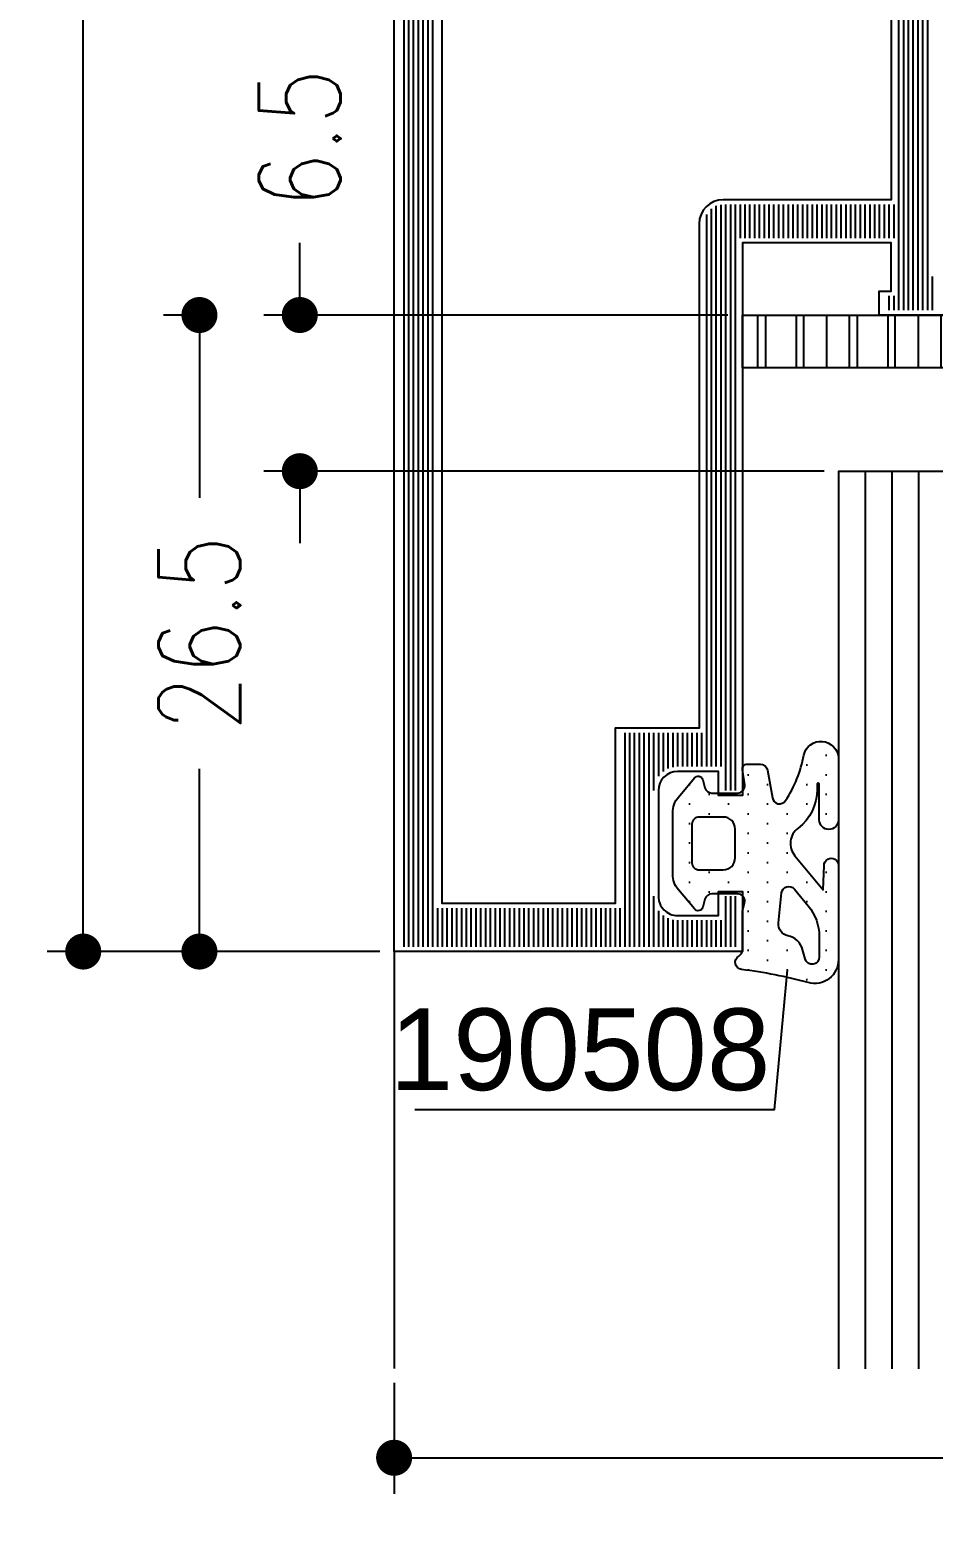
# Model space of a CAD drawing. Extents: x 16 to 197, y 31 to 244.
# Drawn here: x 30.56 to 49.37, y 127.11 to 157.96 of the extents above; entities that cross this region are included whole.
import ezdxf
from ezdxf.enums import TextEntityAlignment as Align

# ---------------------------------------------------------------- set-up
doc = ezdxf.new("R2010")
doc.units = 0
doc.header["$LTSCALE"] = 6
doc.layers.get('0').update_dxf_attribs({"color": 4, "linetype": 'CONTINUOUS'})
doc.layers.get('DEFPOINTS').update_dxf_attribs({"linetype": 'CONTINUOUS'})
for name, color, linetype in [('CONST18', 3, 'CONTINUOUS'), ('CONST25', 3, 'CONTINUOUS'), ('DICHT_PAR', 3, 'CONTINUOUS'), ('DICHT_SCH', 3, 'CONTINUOUS'), ('KH_NOR', 7, 'CONTINUOUS'), ('KH_SCH', 3, 'CONTINUOUS'), ('LLMASSE', 7, 'CONTINUOUS'), ('PNR', 7, 'CONTINUOUS')]:
    doc.layers.add(name, color=color, linetype=linetype)
doc.styles.get("Standard").update_dxf_attribs({"font": 'simplex.shx', "width": 0.8})
doc.styles.add('SWISSL', font='swissl.ttf')
doc.dimstyles.new('DOK-1ZU1-PUNKT', dxfattribs={"dimscale": 0, "dimtxt": 3, "dimasz": 1.5, "dimexe": 1.5, "dimexo": 0.6, "dimgap": 1.5, "dimtad": 0, "dimdsep": 46, "dimtxsty": 'Standard', "dimblk": 'PUNKT', "dimblk1": 'PUNKT', "dimblk2": 'PUNKT', "dimcen": 0, "dimclrd": 2, "dimclre": 2, "dimclrt": 7, "dimadec": 0, "dimazin": 0, "dimtfac": 0.7, "dimtofl": 0, "dimtmove": 2, "dimatfit": 3, "dimldrblk": 'PUNKT', "dimfxl": 1, "dimtolj": 1, "dimarcsym": 0})

# ---------------------------------------------------------------- blocks, each defined once
blk = doc.blocks.new('PUNKT')
at = {"color": 0, "linetype": 'CONTINUOUS'}
blk.add_line((-0.5, 0), (-1, 0), dxfattribs=at)
at = {"color": 0, "linetype": 'CONTINUOUS', "const_width": 0.5}
blk.add_lwpolyline([(-0.25, 0, 1), (0.25, 0, 1)], format="xyb", close=True, dxfattribs=at)
blk = doc.blocks.new('*D15')
at = {"layer": 'DEFPOINTS', "color": 0}
for p in [(38.14637446958633, 186.2649294159157), (31.67489795949634, 138.7649294159156), (38.1464088330687, 138.7649294159156)]:
    blk.add_point(p, dxfattribs=at)
at = {"layer": 'LLMASSE', "color": 3, "lineweight": -2}
for p, q in [((37.84637446958634, 186.2649294159157), (30.92489795949635, 186.2649294159157)), ((31.67489795949635, 185.5149294159157), (31.67489795949635, 164.3658817968681)), ((31.67489795949634, 139.5149294159156), (31.67489795949635, 160.6639770349633)), ((37.84640883306871, 138.7649294159156), (30.92489795949634, 138.7649294159156))]:
    blk.add_line(p, q, dxfattribs=at)
at = {"layer": 'LLMASSE', "color": 3, "lineweight": -2, "xscale": 0.75, "yscale": 0.75, "zscale": 0.75}
for p, rotation in [((31.67489795949635, 186.2649294159157), 90), ((31.67489795949634, 138.7649294159156), 270)]:
    blk.add_blockref('PUNKT', p, dxfattribs=dict(at, rotation=rotation))
at = {"layer": 'LLMASSE', "color": 3, "insert": (31.67489795949632, 162.5149294159157), "char_height": 1.7, "attachment_point": 5, "rotation": 90}
blk.add_mtext('\\A1;95', dxfattribs=at)
blk = doc.blocks.new('*D16')
at = {"layer": 'DEFPOINTS', "color": 0}
for p in [(45.39640876125119, 152.014929415828), (36.18338331891488, 148.7649294158387), (47.39638083642635, 148.7649294158387)]:
    blk.add_point(p, dxfattribs=at)
at = {"layer": 'LLMASSE', "color": 3, "lineweight": -2}
for p, q in [((36.18338331891488, 152.764929415828), (36.18338331891488, 153.514929415828)), ((45.0964087612512, 152.014929415828), (35.43338331891488, 152.014929415828)), ((47.09638083642635, 148.7649294158387), (35.43338331891488, 148.7649294158387)), ((36.18338331891488, 148.0149294158387), (36.18338331891488, 147.2649294158387))]:
    blk.add_line(p, q, dxfattribs=at)
at = {"layer": 'LLMASSE', "color": 3, "lineweight": -2, "xscale": 0.75, "yscale": 0.75, "zscale": 0.75}
for p, rotation in [((36.18338331891488, 152.014929415828), 270), ((36.18338331891488, 148.7649294158387), 90)]:
    blk.add_blockref('PUNKT', p, dxfattribs=dict(at, rotation=rotation))
at = {"layer": 'LLMASSE', "color": 3, "insert": (36.18338331891485, 155.6896913205899), "char_height": 1.7, "attachment_point": 5, "rotation": 90}
blk.add_mtext('\\A1;6.5', dxfattribs=at)
blk = doc.blocks.new('*D17')
at = {"layer": 'DEFPOINTS', "color": 0}
for p in [(34.68338331891485, 152.014929415828), (34.09404645342605, 138.7649294159156), (38.1464088330687, 138.7649294159156)]:
    blk.add_point(p, dxfattribs=at)
at = {"layer": 'LLMASSE', "color": 3, "lineweight": -2}
for p, q in [((34.38338331891485, 152.014929415828), (33.34404645342605, 152.014929415828)), ((34.09404645342605, 151.264929415828), (34.09404645342605, 148.2123103682528)), ((34.09404645342605, 139.5149294159156), (34.09404645342605, 142.5675484634909)), ((37.84640883306871, 138.7649294159156), (33.34404645342605, 138.7649294159156))]:
    blk.add_line(p, q, dxfattribs=at)
at = {"layer": 'LLMASSE', "color": 3, "lineweight": -2, "xscale": 0.75, "yscale": 0.75, "zscale": 0.75}
for p, rotation in [((34.09404645342605, 152.014929415828), 90), ((34.09404645342605, 138.7649294159156), 270)]:
    blk.add_blockref('PUNKT', p, dxfattribs=dict(at, rotation=rotation))
at = {"layer": 'LLMASSE', "color": 3, "insert": (34.09404645342602, 145.3899294158718), "char_height": 1.7, "attachment_point": 5, "rotation": 90}
blk.add_mtext('\\A1;26.5', dxfattribs=at)
blk = doc.blocks.new('*D25')
at = {"layer": 'DEFPOINTS', "color": 0}
for p in [(38.14640883306876, 130.0866274692753), (73.14638083296717, 130.0866274692753), (73.14638083296717, 128.2269156796474)]:
    blk.add_point(p, dxfattribs=at)
at = {"layer": 'LLMASSE', "color": 3, "lineweight": -2}
for p, q in [((38.14640883306876, 129.7866274692753), (38.14640883306876, 127.4769156796474)), ((73.14638083296717, 129.7866274692753), (73.14638083296717, 127.4769156796474)), ((38.89640883306876, 128.2269156796474), (53.79544245206559, 128.2269156796474)), ((72.39638083296717, 128.2269156796474), (57.49734721397034, 128.2269156796474))]:
    blk.add_line(p, q, dxfattribs=at)
at = {"layer": 'LLMASSE', "color": 3, "lineweight": -2, "xscale": 0.75, "yscale": 0.75, "zscale": 0.75, "rotation": 180}
blk.add_blockref('PUNKT', (38.14640883306876, 128.2269156796474), dxfattribs=at)
at = {"layer": 'LLMASSE', "color": 3, "lineweight": -2, "xscale": 0.75, "yscale": 0.75, "zscale": 0.75}
blk.add_blockref('PUNKT', (73.14638083296717, 128.2269156796474), dxfattribs=at)
at = {"layer": 'LLMASSE', "color": 3, "insert": (55.64639483301796, 128.2269156796474), "char_height": 1.7, "attachment_point": 5}
blk.add_mtext('\\A1;70', dxfattribs=at)
blk = doc.blocks.new('STREIFEN')
at = {"layer": 'DICHT_SCH'}
h = blk.add_hatch(dxfattribs=at)
h.set_pattern_fill('LINE', color=256, scale=0.4, angle=90, style=0)
h.set_pattern_definition([(90, (-94.31533518184392, -226.5009291368289), (-1.27, 7.776250346772095e-17), [])])
h.paths.add_polyline_path([(0, 2.199999999999989), (0, 0), (24, 0), (24, 2.199999999999989)])
at = {"layer": 'DICHT_PAR'}
blk.add_lwpolyline([(0, 2.199999999999989), (0, 0), (24, 0), (24, 2.199999999999989)], close=True, dxfattribs=at)
blk = doc.blocks.new('LL199162')
blk.add_blockref('STREIFEN', (0, 0))
blk = doc.blocks.new('*X48')
at = {"color": 0}
for p, q in [((0.4, 0.1999999998488945), (0.4, 94.8000000000399)), ((0.6000000000000001, 0.1999999998503122), (0.6000000000000001, 94.80000000013676)), ((0.8, 0.1999999998517298), (0.8, 94.80000000023364)), ((1, 0.1999999998531475), (1, 94.8000000003305)), ((1.2, 0.1999999998545651), (1.2, 94.80000000042736)), ((1.4, 0.1999999998559827), (1.4, 94.80000000052424)), ((1.6, 0.1999999998574004), (1.6, 94.8000000006211)), ((1.80002072727254, 93.19999999999999), (1.8, 94.80000000071796)), ((2, 93.19999999999999), (2, 94.80000000081483)), ((2.2, 93.19999999999999), (2.2, 94.8000000009117)), ((2.4, 93.2), (2.4, 94.80000000100857)), ((2.6, 93.2), (2.6, 94.80000000110543)), ((2.8, 93.2), (2.8, 94.80000000120229)), ((3, 93.2), (3, 94.80000000129917)), ((3.2, 93.2), (3.2, 94.80000000139603)), ((3.4, 93.20000000000002), (3.4, 94.80000000149289)), ((3.6, 93.20000000000002), (3.6, 94.80000000158977)), ((3.8, 93.20000000000002), (3.8, 94.80000000168663)), ((4, 93.20000000000002), (4, 94.80000000178349)), ((4.2, 93.20000000000002), (4.2, 94.80000000188036)), ((4.4, 93.20000000000003), (4.4, 94.80000000197722)), ((4.600000000000001, 93.20000000000003), (4.600000000000001, 94.80000000207409)), ((4.800000000000001, 93.20000000000003), (4.800000000000001, 94.80000000217096)), ((5, 93.20000000000003), (5, 94.80000000226782)), ((5.2, 93.20000000000005), (5.2, 94.8000000023647)), ((5.4, 93.20000000000005), (5.4, 94.80000000246156)), ((5.600000000000001, 93.20000000000005), (5.600000000000001, 94.80000000255842)), ((5.800000000000001, 93.20000000000005), (5.800000000000001, 94.8000000026553)), ((6, 93.20000000000005), (6, 94.80000000275216)), ((6.2, 93.20000000000006), (6.2, 94.80000000284902)), ((6.4, 93.20000000000006), (6.4, 94.8000000029459)), ((6.600000000000001, 93.20000000000006), (6.600000000000001, 94.80000000304275)), ((6.800000000000001, 93.20000000000006), (6.800000000000001, 94.80000000313962)), ((7, 93.20000000000006), (7, 94.80000000323649)), ((7.2, 93.20000000000007), (7.2, 94.80000000333335)), ((7.4, 93.20000000000007), (7.4, 94.80000000343021)), ((7.600000000000001, 93.20000000000007), (7.600000000000001, 94.80000000352709)), ((7.800000000000001, 93.20000000000007), (7.800000000000001, 94.80000000362395)), ((8, 93.20000000000007), (8, 94.80000000372081)), ((8.200000000000001, 93.20000000000009), (8.200000000000001, 94.80000000381769)), ((8.4, 93.20000000000009), (8.4, 94.80000000391455)), ((8.6, 93.20000000000009), (8.6, 94.80000000401142)), ((8.8, 93.20000000000009), (8.8, 94.80000000410828)), ((9, 93.2000000000001), (9, 94.80000000420515)), ((9.200000000000001, 93.2000000000001), (9.200000000000001, 94.80000000430202)), ((9.40001272727093, 93.2000000000001), (9.4, 94.80000000439888)), ((9.600000000000001, 85.89999999995463), (9.600000000000001, 94.80000000449574)), ((9.8, 85.89999999995756), (9.8, 94.80000000459262)), ((10, 85.89999999996049), (10, 94.80000000468948)), ((10.2, 85.89999999996343), (10.2, 94.80000000478634)), ((10.4, 85.89999999996635), (10.4, 94.80000000488322)), ((10.6, 85.89999999996928), (10.6, 94.80000000498008)), ((10.80001272727218, 92.69999999739613), (10.8, 94.80000000507694)), ((11, 93.29998303774089), (11, 94.80000000517381)), ((11.2, 93.49999046024676), (11.2, 94.80000000527068)), ((11.4, 93.61650958829577), (11.4, 94.80000000536755)), ((11.6, 93.6797933012338), (11.6, 94.80000000546441)), ((11.8, 93.69999999991876), (11.8, 94.80000000556127)), ((12, 93.70000000000242), (12, 94.80000000565815)), ((12.2, 93.70000000000483), (12.2, 94.80000000575501)), ((12.4, 93.70000000000724), (12.4, 94.80000000585187)), ((12.6, 93.70000000000965), (12.6, 94.80000000594875)), ((12.8, 93.70000000001207), (12.8, 94.80000000604561)), ((13, 93.70000000001448), (13, 94.80000000614247)), ((13.2, 93.7000000000169), (13.2, 94.80000000623934)), ((13.4, 93.7000000000193), (13.4, 94.8000000063362)), ((13.6, 93.70000000002172), (13.6, 94.80000000643307)), ((13.8, 92.70000000573182), (13.8, 94.80000000652994)), ((14, 92.70000000959423), (14, 94.8000000066268)), ((14.2, 92.70000001345664), (14.2, 94.80000000672366)), ((10.8, 85.89999999997221), (10.80001272727252, 88.30000011249562)), ((13.8, 63.90000000000005), (13.8, 88.30000000201753)), ((14, 63.90000000000005), (14, 88.30000000340362)), ((14.2, 63.90000000000005), (14.2, 88.30000000478972)), ((11, 85.89999999997515), (11, 87.70001704507003)), ((11.2, 85.89999999997808), (11.2, 87.50000960186148)), ((11.4, 85.899999999981), (11.4, 87.38349045460218)), ((11.6, 85.89999999998393), (11.6, 87.32020672156096)), ((11.8, 85.89999999998687), (11.8, 87.3)), ((12, 85.8999999999898), (12, 87.29999999999275)), ((12.2, 85.89999999999273), (12.2, 87.29999999998552)), ((12.4, 85.89999999999566), (12.4, 87.29999999997828)), ((12.6, 85.89999999999858), (12.6, 87.29999999997105)), ((12.8, 85.90000000000153), (12.8, 87.2999999999638)), ((13, 64.31272466944534), (13, 87.29999999995657)), ((13.2, 64.07551039034644), (13.2, 87.29999999994934)), ((13.4, 63.95838529985286), (13.4, 87.2999999999421)), ((13.6, 63.90627621026998), (13.6, 87.29999999993485)), ((20.6, 67.69999999999999), (20.6, 68.3)), ((20.8, 67.69999999999999), (20.8, 68.3)), ((21, 12.70006363835692), (21, 68.3)), ((21.2, 12.7000636383571), (21.2, 68.3)), ((21.4, 18.70006363838881), (21.4, 68.3)), ((21.6, 18.70006363838972), (21.6, 68.3)), ((21.8, 18.70006363839063), (21.8, 68.3)), ((22, 18.70006363839154), (22, 68.3)), ((22.2, 18.70006363839245), (22.2, 68.3)), ((22.4, 66.9), (22.4, 68.3)), ((14.4, 63.90000000000005), (14.4, 65.29999999994706)), ((14.6, 63.90000000000005), (14.6, 65.29999999995037)), ((14.8, 63.90000000000005), (14.8, 65.29999999995368)), ((15, 63.90000000000005), (15, 65.299999999957)), ((15.2, 63.90000000000005), (15.2, 65.29999999996029)), ((15.4, 63.90000000000004), (15.4, 65.2999999999636)), ((15.6, 63.90000000000004), (15.6, 65.29999999996691)), ((15.8, 63.90000000000004), (15.8, 65.29999999997023)), ((16, 63.90000000000004), (16, 65.29999999997354)), ((16.2, 63.90000000000004), (16.2, 65.29999999997683)), ((16.4, 63.90000000000004), (16.4, 65.29999999998014)), ((16.6, 63.90000000000004), (16.6, 65.29999999998346)), ((16.8, 63.90000000000004), (16.8, 65.29999999998677)), ((17, 63.90000000000004), (17, 65.29999999999006)), ((17.2, 63.90000000000003), (17.2, 65.29999999999337)), ((17.4, 63.90000000000003), (17.4, 65.29999999999669)), ((17.6, 63.90000000000003), (17.6, 65.3)), ((17.8, 63.90000000000003), (17.8, 65.30000000000331)), ((18, 63.90000000000003), (18, 65.3000000000066)), ((18.2, 63.90000000000003), (18.2, 65.30000000000992)), ((18.4, 63.90000000000003), (18.4, 65.30000000001323)), ((18.6, 63.90000000000003), (18.6, 65.30000000001654)), ((18.8, 63.90000000000003), (18.8, 65.30000000001985)), ((19, 63.90000000000003), (19, 65.30000000002315)), ((19.2, 63.90000000000003), (19.2, 65.30000000002646)), ((19.4, 63.90000000000003), (19.4, 65.30000000002977)), ((19.6, 63.90000000000003), (19.6, 65.30000000003308)), ((19.8, 63.90000000000003), (19.8, 65.30000000003639)), ((20, 63.90000000000003), (20, 65.30000000003969)), ((20.2, 63.90000000000003), (20.2, 65.300000000043)), ((20.4, 63.90000000000003), (20.4, 65.30000000004631)), ((20.6, 63.90000000000003), (20.6, 65.30000000004962)), ((20.8, 63.90000000000002), (20.8, 65.30000000005292))]:
    blk.add_line(p, q, dxfattribs=at)
blk = doc.blocks.new('B-LL132343')
at = {"layer": 'KH_NOR'}
blk.add_lwpolyline([(49.79995672727267, 74.50000000000001), (20.19999999999999, 74.5), (20.19999999999999, 74.5), (20.19999999999999, 73.5), (20.69999999999999, 73.5), (20.7000127273235, 71.50000000005127), (14.5000127273238, 71.49999999994873), (14.50001273383385, 94.50000000686899), (13.50001272721098, 94.49999999993847), (13.50001272737507, 93.49999999993847), (11.80001272727236, 93.5, -0.41421348000001), (11.00001272727252, 94.30000000000007), (11.00001272727218, 98.70000000000005, -0.414213569999992), (11.8000127272727, 99.5), (13.50001272725202, 99.5000000000205), (13.50001272733405, 98.49999999993847), (14.50001270832968, 98.50000001925048), (14.50001273383385, 101.000000006869), (1.272711869504395e-05, 100.9999999998462), (-5.599984603108812e-05, 5.999999999846058)], format="xyb", dxfattribs=at)
blk.add_lwpolyline([(13.70001272727268, 69.70000000000005, -0.414213562373095), (12.70001272727268, 70.70000000000005), (12.70001272727256, 91.70000000000005), (9.200012727323617, 91.69999999994877), (9.200012727272338, 99.00000000000011), (2.000020681818, 99), (2, 7.999999999999999), (12.69994400000019, 7.999999999999772), (12.69994400000016, 25.30000000000018, -0.4142135623731034), (13.69994400000019, 26.30000000000018), (19.69994400000105, 26.29999999999999, 0.4142135626134031), (20.69994400000108, 27.3), (20.69994400000103, 30.2000000000003, 0.4142135623730944), (19.69994400000101, 31.20000000000028), (13.69994400000016, 31.20000000000019, -0.4142135623730997), (12.69994400000014, 32.20000000000019), (12.69994400000014, 33.00000000000017), (20.69994400000096, 33.00000000000029), (20.69994400000033, 69.70000000000002), (13.70001272727268, 69.70000000000005)], format="xyb", close=True, dxfattribs=at)
at = {"layer": 'KH_SCH'}
blk.add_blockref('*X48', (0, 5.999999999999999), dxfattribs=at)
blk = doc.blocks.new('*U61')
at = {"layer": 'CONST25'}
for p, q in [((-2.842170943040401e-14, 9.999999999999773), (37.35660389312687, 9.999999999999766)), ((-2.842170943040401e-14, 8.888888888888687), (37.35660389312687, 8.88888888888868)), ((-2.842170943040401e-14, 7.777777777777601), (37.35660389312687, 7.777777777777594)), ((-2.842170943040401e-14, 6.666666666666515), (37.35660389312687, 6.666666666666508)), ((-2.842170943040401e-14, 5.555555555555429), (37.35660389312687, 5.555555555555422)), ((-2.842170943040401e-14, 4.444444444444343), (37.35660389312687, 4.444444444444336)), ((-2.842170943040401e-14, 3.333333333333258), (37.35660389312687, 3.33333333333325)), ((0, 2.222222222222172), (37.35660389312687, 2.222222222222165)), ((0, 1.111111111111086), (37.35660389312687, 1.111111111111079))]:
    blk.add_line(p, q, dxfattribs=at)
blk.add_lwpolyline([(37.35660389312687, 7.105427357601002e-15), (0, 0), (5.684341886080801e-14, 10), (37.35660389312687, 10.00000000000001)], dxfattribs=at)

msp = doc.modelspace()

# ---------------------------------------------------------------- hatches: boundary and pattern name
at = {"layer": 'CONST18'}
h = msp.add_hatch(dxfattribs=at)
h.set_pattern_fill('ANSI31', color=256, scale=0.3, angle=45, style=0)
h.set_pattern_definition([(90, (0, 0), (-0.9524999999999999, 1.665334536937735e-16), [])])
h.paths.add_polyline_path([(61.64644299236986, 184.9149612347837), (61.64644299236986, 186.0149612347837), (49.64644299236986, 186.0149612347837), (49.64644299236986, 184.9149612347837)])
h.paths.add_polyline_path([(61.64644299238805, 177.0148975961626), (61.64644299238805, 178.1148975961626), (49.64644299238805, 178.1148975961626), (49.64644299238805, 177.0148975961626)])
h.paths.add_polyline_path([(57.39640876125125, 150.9149294158281), (57.39640876125125, 152.014929415828), (45.39640876125124, 152.014929415828), (45.39640876125125, 150.914929415828)])
at = {"layer": 'DICHT_SCH'}
h = msp.add_hatch(dxfattribs=at)
h.set_pattern_fill('DOTS', color=256, scale=6.5, angle=89.99999999999999, style=0)
h.set_pattern_definition([(90, (45.92176228880442, 140.6183182100158), (0.4062499999999999, 0.2031250000000001), [0, -0.40625])])
edge = h.paths.add_edge_path()
edge.add_arc((46.89640875533519, 138.5996327868679), 0.5000000000000004, 254.7767597929776, 360, ccw=False)
edge.add_arc((44.13931261022174, 128.4680770896119), 10.00000000000001, 434.7767597929776, 442.8855443438189)
edge.add_arc((45.39640875533513, 138.5399294158696), 0.1500000000000008, 119.9999999999998, 262.8855443438186, ccw=False)
edge.add_arc((45.24640875533515, 138.7997370370049), 0.1499999999999992, 300.0000000000001, 360.0000000000007)
edge.add_line((45.39640875533513, 138.7997370370049), (45.39640875533513, 139.608579000853))
edge.add_line((45.39640875533513, 139.608579000853), (45.44129762927849, 139.7761065591041))
edge.add_arc((45.29640875533516, 139.8149294158695), 0.1500000000000076, 344.9999999999944, 449.9999999999968)
edge.add_line((45.29640875533516, 139.9649294158696), (44.76150780353201, 139.9649294158696))
edge.add_arc((44.76150780347047, 139.8149294159497), 0.1499999999198121, 449.9999999764963, 525.0000000235023)
edge.add_line((44.61661892958864, 139.8537522726349), (44.57248642181528, 139.6890475113593))
edge.add_arc((44.47589383918637, 139.7149294158695), 0.09999999999999998, 219.9999999999988, 344.9999999999998, ccw=False)
edge.add_line((44.39928939487447, 139.6506506549009), (44.06338653377567, 140.0509640963781))
edge.add_arc((44.44640875533514, 140.3723579012213), 0.5000000000000001, 180, 219.9999999999991, ccw=False)
edge.add_line((43.94640875533514, 140.3723579012213), (43.94640875533514, 141.6575009305177))
edge.add_arc((44.44640875533514, 141.6575009305178), 0.5000000000000002, 140.0000000000007, 179.9999999999998, ccw=False)
edge.add_line((44.06338653377566, 141.978894735361), (44.39928939487446, 142.3792081768382))
edge.add_arc((44.47589383920638, 142.3149294159599), 0.0999999999572925, 14.999999952993505, 140.0000000470069, ccw=False)
edge.add_line((44.57248642181526, 142.3408113203798), (44.61661892958863, 142.1761065591042))
edge.add_arc((44.76150780353203, 142.2149294158695), 0.1499999999999996, 195.0000000000001, 270.0000000000002)
edge.add_line((44.76150780353203, 142.0649294158695), (45.29640875533519, 142.0649294158695))
edge.add_arc((45.29640875533516, 142.2149294158695), 0.1500000000000004, 270.0000000000002, 368.5839368045143)
edge.add_line((45.44472849512522, 142.2373181359895), (45.39752892880846, 142.5500036024562))
edge.add_arc((45.49640875525313, 142.5649294159401), 0.09999999992941365, 89.99999995299248, 188.5839368515187, ccw=False)
edge.add_line((45.49640875533515, 142.6649294158696), (45.77054381065857, 142.6649294158696))
edge.add_arc((45.77054381065858, 142.5149294158695), 0.1499999999999968, 370.0000000000001, 450, ccw=False)
edge.add_line((45.91826497361041, 142.5409766425196), (46.02002229614441, 141.9638821892195))
edge.add_arc((46.16774345909624, 141.9899294158695), 0.1499999999999981, 190.0000000000004, 326.2873842862228)
edge.add_arc((44.21293841623674, 143.2942442721872), 2.500000000000001, 326.287384286222, 349.8076936640657)
edge.add_arc((47.03111212149827, 142.7761249382064), 0.3655571821432552, 2.1633654792987045, 168.042576552101, ccw=False)
edge.add_line((47.39640875533519, 142.789924312249), (47.39639003726917, 141.5062624528034))
edge.add_arc((47.19639003729043, 141.5062653691581), 0.2000000000000045, 179.9991645259433, 359.999164525943, ccw=False)
edge.add_line((46.99639003731164, 141.5062682855127), (46.9963992231422, 142.2448698907327))
edge.add_arc((46.9733961954347, 142.2448700337935), 0.02300302770798568, 359.9996436653043, 540.0003563347002)
edge.add_line((46.95039316772716, 142.2448698907327), (46.95039316772716, 142.1386888380786))
edge.add_arc((45.950427369051, 142.1304183194723), 0.9999999999999978, 307.1765038395432, 360.473871212882, ccw=False)
edge.add_arc((46.79640875533516, 141.0149294158695), 0.3999999999999996, 127.1765038395433, 219.5780367572345)
edge.add_line((46.48810574314666, 140.7600779833143), (47.07516373544595, 140.0498926587097))
edge.add_line((47.07516373544593, 140.0498926587097), (47.09640875533515, 140.5574289288849))
edge.add_arc((47.24640875533515, 140.557428929008), 0.1499999999999999, -4.700467570728506e-08, 180.0000000470047, ccw=False)
edge.add_line((47.39640875533519, 140.5574289288849), (47.39640875533519, 138.5996327868679))
edge = h.paths.add_edge_path(flags=16)
edge.add_line((46.99640875533515, 139.0790659000067), (46.99640875533515, 138.649632786868))
edge.add_arc((46.84640875533518, 138.6496327868679), 0.1500000000000008, 195, 360, ccw=False)
edge.add_line((46.70151988139179, 138.6108099301026), (46.64938895742331, 138.8053651869984))
edge.add_arc((46.26301862690769, 138.7018375689574), 0.3999999999999999, 375, 438.1578806867993)
edge.add_arc((46.39640875533513, 139.3380034857103), 0.2500000000000001, 173.9709958397693, 258.157880686799, ccw=False)
edge.add_line((46.14779154189898, 139.3642614594179), (46.21344806562861, 139.985914224988))
edge.add_arc((46.36261839365176, 139.9701594408913), 0.1499999999482606, 39.57803671022913, 173.9709958867757, ccw=False)
edge.add_line((46.478232023261, 140.0657287279717), (46.76716628580645, 139.7161944813949))
edge.add_arc((45.99640875533515, 139.0790659000067), 0.999999999999997, 360, 399.5780367572354, ccw=False)
edge = h.paths.add_edge_path(flags=16)
edge.add_arc((44.99640875533515, 141.3149294158696), 0.2499999999999982, 360, 450)
edge.add_line((44.99640875533515, 141.5649294158695), (44.49640875533515, 141.5649294158695))
edge.add_arc((44.49640875521209, 141.4149294159926), 0.149999999876937, 449.9999999529937, 540.0000000470063)
edge.add_line((44.34640875533518, 141.4149294158696), (44.34640875533518, 140.6149294158695))
edge.add_arc((44.49640875533515, 140.6149294158695), 0.1500000000000005, 180, 270.0000000000002)
edge.add_line((44.49640875533515, 140.4649294158695), (44.99640875533515, 140.4649294158695))
edge.add_arc((44.99640875533515, 140.7149294158695), 0.25, 270.0000000000002, 360.0000000000002)
edge.add_line((45.24640875533515, 140.7149294158695), (45.24640875533515, 141.3149294158695))

# ---------------------------------------------------------------- linework, layer by layer
at = {"layer": 'CONST18'}
msp.add_lwpolyline([(38.1464088330687, 138.7649294159156), (38.14640883306873, 130.0866274692753)], dxfattribs=at)
at = {"layer": 'DICHT_PAR'}
for points in [[(47.39640875533519, 138.5996327868679, -0.4943569637722948), (46.76511846271069, 138.1171777536653, 0.03539601838339958), (45.37783097979161, 138.3910843075997, -0.7191390354989544), (45.32140875533514, 138.6698332264372, 0.2679491924311256), (45.39640875533519, 138.7997370370049), (45.39640875533519, 139.608579000853), (45.44129762927855, 139.7761065591041, 0.4931454260313171), (45.29640875533516, 139.9649294158696), (44.76150780353203, 139.9649294158695, 0.3394542590921118), (44.61661892958864, 139.8537522726349), (44.57248642181526, 139.6890475113593, -0.6068148963146014), (44.39928939487447, 139.6506506549009), (44.06338653377566, 140.0509640963781, -0.1763269807084609), (43.94640875533514, 140.3723579012213), (43.94640875533514, 141.6575009305178, -0.1763269807084611), (44.06338653377566, 141.978894735361), (44.39928939487447, 142.3792081768382, -0.6068148968758568), (44.57248642181526, 142.3408113203798), (44.61661892958864, 142.1761065591042, 0.339454258863376), (44.76150780353203, 142.0649294158695), (45.29640875533516, 142.0649294158695, 0.4588069095179975), (45.44472849512522, 142.2373181359895), (45.39752892880847, 142.5500036024562, -0.4588069100145539), (45.49640875533515, 142.6649294158696), (45.77054381065858, 142.6649294158696, -0.3639702342662018), (45.91826497361041, 142.5409766425196), (46.02002229614442, 141.9638821892195, 0.6763345122321475), (46.29251824906601, 141.9066752761046, 0.102988530757243), (46.67348686122227, 142.851862819277, -0.8837861257265126), (47.39640875533519, 142.789924312249), (47.39639003726916, 141.5062624528034, -0.9999999999999972), (46.9963900373117, 141.5062682855127), (46.99639922314225, 142.2448698907327, 1.000006219233057), (46.95039316772716, 142.2448698907327), (46.95039316772716, 142.1386888380786, -0.2368386138423189), (46.55469978782537, 141.3336405311846, 0.426544051657322), (46.48810574314666, 140.7600779833143), (47.07516373544593, 140.0498926587097), (47.09640875533518, 140.5574289288849, -1.000000000820386), (47.39640875533519, 140.5574289288849), (47.39640875533519, 138.5996327868679)], [(45.24640875533515, 141.3149294158696, 0.414213562373095), (44.99640875533515, 141.5649294158695), (44.49640875533515, 141.5649294158695, 0.414213562853683), (44.34640875533512, 141.4149294158696), (44.34640875533512, 140.6149294158695, 0.4142135623730961), (44.49640875533515, 140.4649294158695), (44.99640875533515, 140.4649294158695, 0.414213562373095), (45.24640875533515, 140.7149294158695), (45.24640875533515, 141.3149294158696)], [(46.99640875533515, 139.0790659000066), (46.99640875533515, 138.6496327868679, -0.8769764629927566), (46.70151988139179, 138.6108099301026), (46.6493889574233, 138.8053651869984, 0.282772991566958), (46.34510485978615, 139.0933242869592, -0.3847999234038062), (46.14779154189898, 139.3642614594179), (46.2134480656286, 139.985914224988, -0.6643541298328625), (46.478232023261, 140.0657287279717), (46.76716628580647, 139.7161944813949, -0.1744291887555947), (46.99640875533515, 139.0790659000066)]]:
    msp.add_lwpolyline(points, format="xyb", close=True, dxfattribs=at)
at = {"layer": 'PNR', "color": 3}
for points in [[(38.1464088330687, 138.7649294159156), (38.14640883306876, 130.0866274692753)], [(46.32800637024536, 138.3839432099132), (46.06089843006015, 135.4708714926575), (38.57858963245093, 135.4708714926575)]]:
    msp.add_lwpolyline(points, dxfattribs=at)

# ---------------------------------------------------------------- block references
at = {"zscale": 0.5}
for name, p, xscale, yscale in [('B-LL132343', (38.14640246950935, 189.2649294158387), 0.5, -0.5), ('LL199162', (57.39640876125125, 150.914929415828), -0.5, 0.5)]:
    msp.add_blockref(name, p, dxfattribs=dict(at, xscale=xscale, yscale=yscale))
at = {"xscale": -0.5, "yscale": 0.5, "zscale": 0.5, "rotation": 90}
msp.add_blockref('*U61', (52.39638083642632, 148.7584405442181), dxfattribs=at)

# ---------------------------------------------------------------- texts
at = {"layer": 'PNR', "color": 10, "style": 'SWISSL'}
msp.add_text('190508', height=1.7, dxfattribs=at).set_placement((45.97771777333259, 135.8795466876097), align=Align.RIGHT)

# ---------------------------------------------------------------- dimensions: what is measured, and where the dimension line sits
at = {"layer": 'LLMASSE'}
for base, p1, picture, middle in [((31.67489795949634, 138.7649294159156), (38.14637446958633, 186.2649294159157), '*D15', (31.67489795949632, 162.5149294159157)), ((34.09404645342605, 138.7649294159156), (34.68338331891485, 152.014929415828), '*D17', (34.09404645342602, 145.3899294158718))]:
    dim = msp.add_linear_dim(base=base, p1=p1, p2=(38.1464088330687, 138.7649294159156), angle=90, dimstyle='DOK-1ZU1-PUNKT', override={"dimscale": 0.5, "dimtxt": 3.4, "dimlfac": 2, "dimclrd": 3, "dimclre": 3, "dimclrt": 3}, dxfattribs=at)
    dim.commit()
    dim.dimension.update_dxf_attribs({"geometry": picture, "text_midpoint": middle})
dim = msp.add_linear_dim(base=(36.18338331891488, 148.7649294158387), p1=(45.39640876125119, 152.014929415828), p2=(47.39638083642635, 148.7649294158387), angle=90, dimstyle='DOK-1ZU1-PUNKT', override={"dimscale": 0.5, "dimtxt": 3.4, "dimlfac": 2, "dimclrd": 3, "dimclre": 3, "dimclrt": 3, "dimtix": 1, "dimtmove": 0, "dimatfit": 1}, dxfattribs=at)
dim.commit()
dim.dimension.update_dxf_attribs({"geometry": '*D16', "text_midpoint": (36.18338331891485, 155.6896913205899), "dimtype": 160})
dim = msp.add_linear_dim(base=(73.14638083296717, 128.2269156796474), p1=(38.14640883306876, 130.0866274692753), p2=(73.14638083296717, 130.0866274692753), dimstyle='DOK-1ZU1-PUNKT', override={"dimscale": 0.5, "dimtxt": 3.4, "dimlfac": 2, "dimclrd": 3, "dimclre": 3, "dimclrt": 3}, dxfattribs=at)
dim.commit()
dim.dimension.update_dxf_attribs({"geometry": '*D25', "text_midpoint": (55.64639483301796, 128.2269156796474)})

doc.saveas('drawing.dxf')
